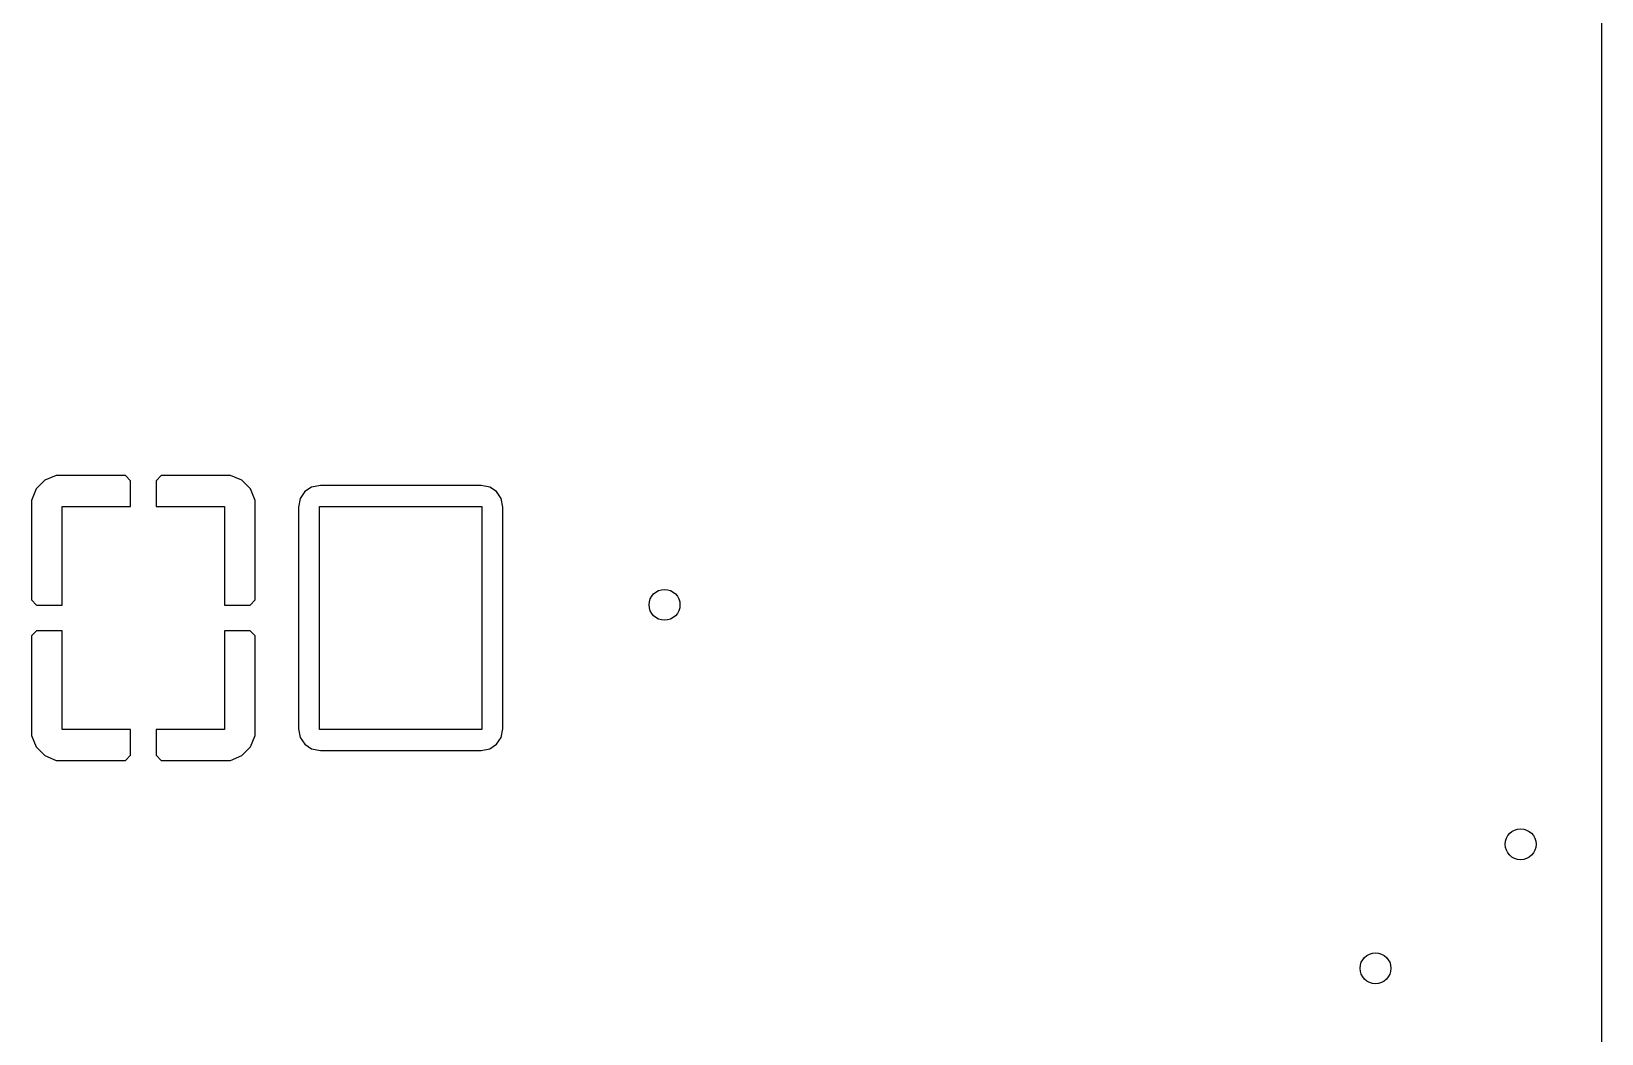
# Model space of a CAD drawing. Extents: x 86.1 to 122.5, y -104.2 to -55.1.
# Drawn here: x 107.04 to 122.53, y -80.24 to -70.35 of the extents above; entities that cross this region are included whole.
import ezdxf

# ---------------------------------------------------------------- set-up
doc = ezdxf.new("R2010")
doc.units = 0
doc.header["$MEASUREMENT"] = 0
doc.layers.add('BLACK', color=7, linetype='CONTINUOUS')

msp = doc.modelspace()

# ---------------------------------------------------------------- linework, layer by layer
at = {"layer": 'BLACK', "linetype": 'CONTINUOUS'}
for p, q in [((122.531, -65.532), (122.531, -98.4758)), ((107.168, -74.7781), (107.082, -74.8638)), ((107.28, -74.7317), (107.168, -74.7781)), ((107.963, -74.7317), (107.28, -74.7317)), ((108.013, -74.7823), (107.963, -74.7317)), ((108.013, -75.0365), (108.013, -74.7823)), ((108.318, -74.7317), (108.267, -74.7823)), ((108.267, -74.7823), (108.267, -75.0365)), ((109.001, -74.7317), (108.318, -74.7317)), ((109.113, -74.7781), (109.001, -74.7317)), ((109.199, -74.8638), (109.113, -74.7781)), ((109.888, -74.8278), (109.801, -74.8451)), ((111.473, -74.8278), (109.888, -74.8278)), ((111.56, -74.8451), (111.473, -74.8278)), ((107.082, -74.8638), (107.036, -74.9759)), ((107.036, -74.9759), (107.036, -75.9589)), ((109.245, -74.9759), (109.199, -74.8638)), ((109.245, -75.9589), (109.245, -74.9759)), ((109.689, -74.9572), (109.672, -75.044)), ((109.734, -74.89), (109.689, -74.9572)), ((109.801, -74.8451), (109.734, -74.89)), ((111.627, -74.89), (111.56, -74.8451)), ((111.672, -74.9572), (111.627, -74.89)), ((111.689, -75.044), (111.672, -74.9572)), ((107.34, -76.0095), (107.34, -75.0365)), ((107.34, -75.0365), (108.013, -75.0365)), ((108.267, -75.0365), (108.941, -75.0365)), ((108.941, -75.0365), (108.941, -76.0095)), ((109.672, -75.044), (109.672, -77.229)), ((109.88, -77.2365), (109.88, -75.0365)), ((109.88, -75.0365), (111.48, -75.0365)), ((111.48, -75.0365), (111.48, -77.2365)), ((111.689, -77.229), (111.689, -75.044)), ((107.036, -75.9589), (107.086, -76.0095)), ((107.086, -76.0095), (107.34, -76.0095)), ((108.941, -76.0095), (109.195, -76.0095)), ((109.195, -76.0095), (109.245, -75.9589)), ((107.086, -76.2635), (107.036, -76.3141)), ((107.036, -76.3141), (107.036, -77.2971)), ((107.34, -76.2635), (107.086, -76.2635)), ((107.34, -77.2365), (107.34, -76.2635)), ((108.941, -76.2635), (108.941, -77.2365)), ((109.195, -76.2635), (108.941, -76.2635)), ((109.245, -76.3141), (109.195, -76.2635)), ((109.245, -77.2971), (109.245, -76.3141)), ((107.036, -77.2971), (107.082, -77.4092)), ((108.013, -77.2365), (107.34, -77.2365)), ((108.013, -77.4907), (108.013, -77.2365)), ((108.941, -77.2365), (108.267, -77.2365)), ((108.267, -77.2365), (108.267, -77.4907)), ((109.199, -77.4092), (109.245, -77.2971)), ((109.672, -77.229), (109.689, -77.3158)), ((109.689, -77.3158), (109.734, -77.383)), ((111.48, -77.2365), (109.88, -77.2365)), ((111.627, -77.383), (111.672, -77.3158)), ((111.672, -77.3158), (111.689, -77.229)), ((107.082, -77.4092), (107.168, -77.4949)), ((109.113, -77.4949), (109.199, -77.4092)), ((109.734, -77.383), (109.801, -77.4279)), ((109.801, -77.4279), (109.888, -77.4452)), ((109.888, -77.4452), (111.473, -77.4452)), ((111.473, -77.4452), (111.56, -77.4279)), ((111.56, -77.4279), (111.627, -77.383)), ((107.168, -77.4949), (107.28, -77.5413)), ((107.28, -77.5413), (107.963, -77.5413)), ((107.963, -77.5413), (108.013, -77.4907)), ((108.267, -77.4907), (108.318, -77.5413)), ((108.318, -77.5413), (109.001, -77.5413)), ((109.001, -77.5413), (109.113, -77.4949))]:
    msp.add_line(p, q, dxfattribs=at)
at = {"layer": 'BLACK'}
for centre in [(113.284, -76.007), (121.732, -78.3692), (120.3, -79.5934)]:
    msp.add_circle(centre, 0.1524, dxfattribs=at)

doc.saveas('drawing.dxf')
